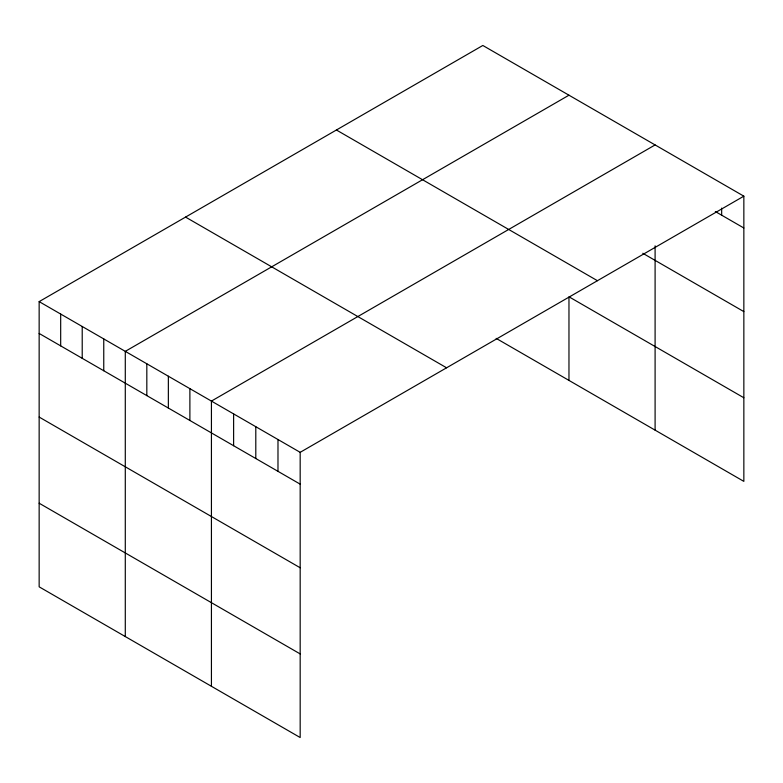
<?xml version="1.0" encoding="UTF-8"?>
<svg xmlns="http://www.w3.org/2000/svg" width="783" height="783" viewBox="0 0 783 783"><rect width="100%" height="100%" fill="white"/><g stroke="black" fill="none" stroke-linecap="round" stroke-linejoin="round"><path stroke-width="1.17" d="M743.85 196.171L300.173 452.329L300.173 737.527L39.15 586.829L39.15 301.621L482.827 45.473L743.85 196.171L743.85 481.379L496.158 338.373M568.967 95.203L125.29 351.352L125.29 636.559M655.097 144.933L211.43 401.082L211.43 686.29M715.319 211.527L743.85 228M642.794 253.271L743.85 311.614M336.416 129.998L597.439 280.706M743.85 397.764L568.967 296.796L568.967 380.411M185.561 217.097L446.584 367.795M39.15 301.621L300.173 452.329M39.15 333.45L300.173 484.148M39.15 417.065L300.173 567.763M39.15 503.215L300.173 653.913M721.662 208.112L721.662 215.188M655.097 245.833L655.097 430.141M277.985 439.517L277.985 471.346M255.796 426.706L255.796 458.535M233.618 413.894L233.618 445.723M189.887 388.652L189.887 420.481M168.355 376.222L168.355 408.051M146.822 363.792L146.822 395.611M103.757 338.922L103.757 370.75M82.215 326.491L82.215 358.32M60.682 314.052L60.682 345.88"/></g></svg>
